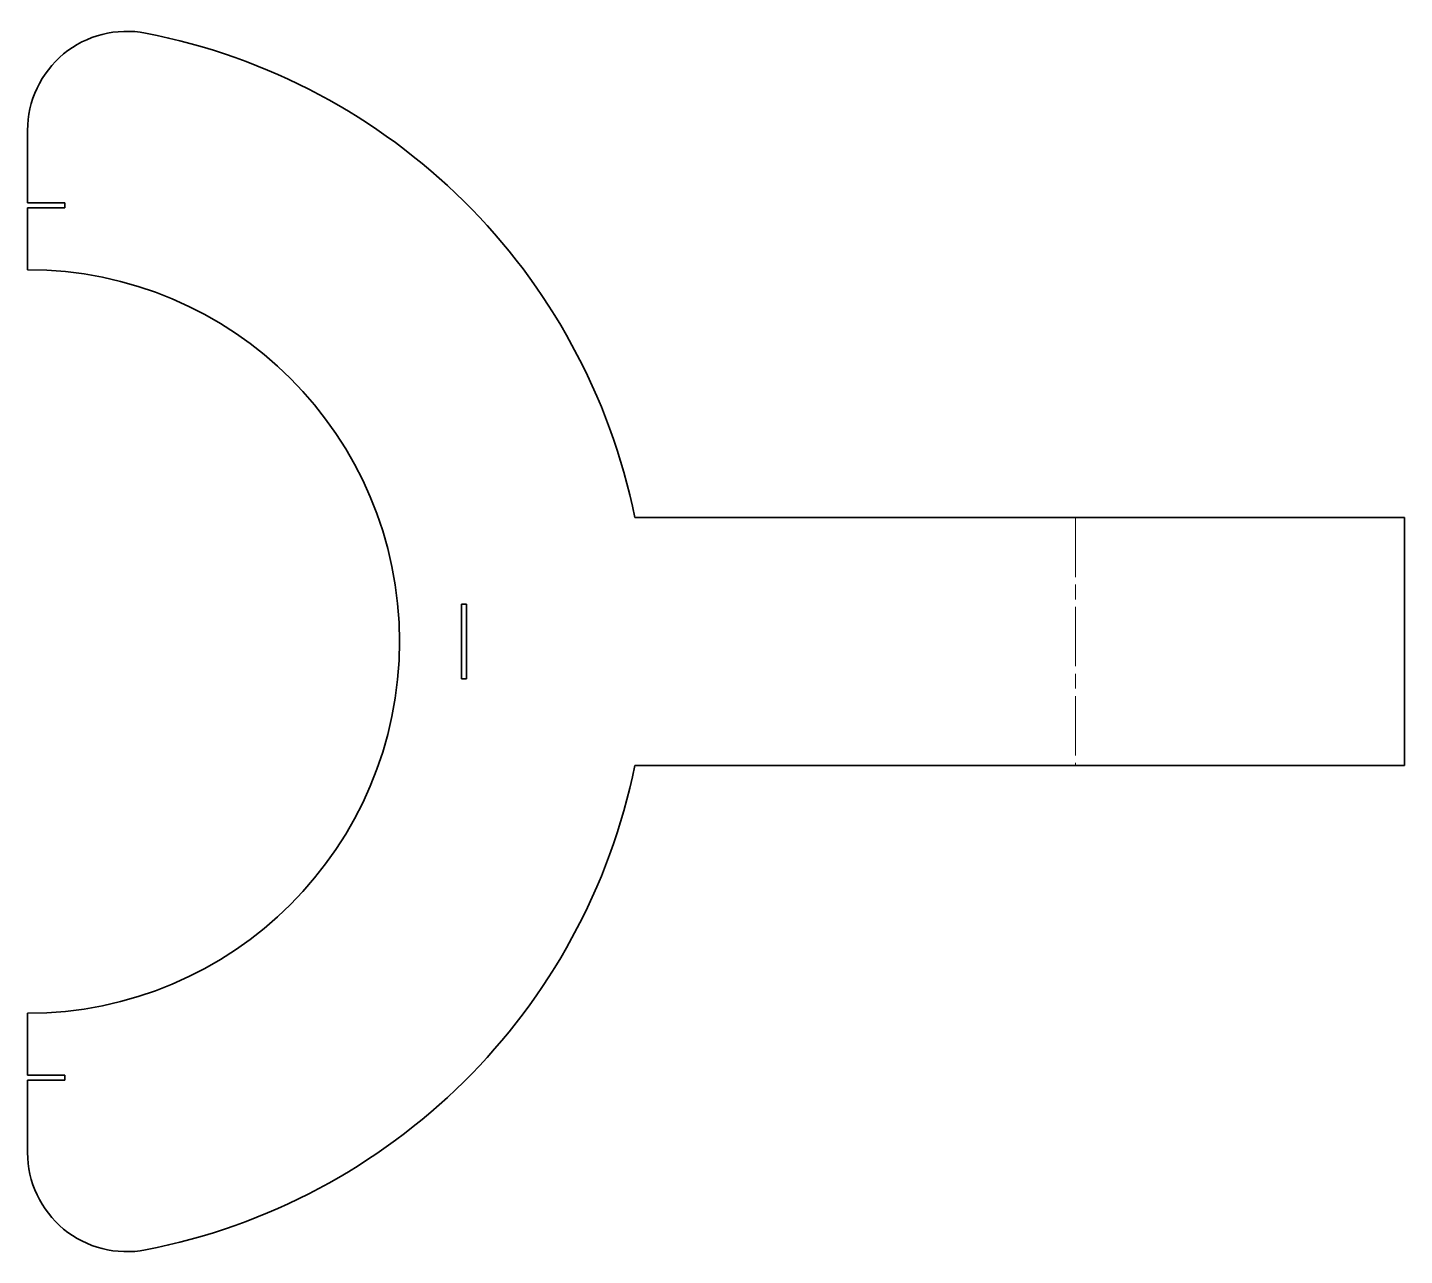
# Model space of a CAD drawing. Header units: inches. Extents: x 0 to 55.5, y -0.2 to 49.4.
import ezdxf

# ---------------------------------------------------------------- set-up
doc = ezdxf.new("R2010")
doc.units = ezdxf.units.IN
doc.header["$MEASUREMENT"] = 0
doc.linetypes.add('Chain', pattern=[13.68, 9.12, -1.14, 2.28, -1.14])
doc.layers.add('SIMUMAK Bend Centerline (ISO)', color=7, linetype='Chain', lineweight=9)
doc.layers.add('SIMUMAK Visible (ISO)', color=7, linetype='Continuous', lineweight=35)

# ---------------------------------------------------------------- blocks, each defined once
blk = doc.blocks.new('CD-IND-30-RETORNO-02_Sheet_2_CD-IND-30-RETORNO-02 (desplegada)')
at = {"layer": 'SIMUMAK Bend Centerline (ISO)', "ltscale": 0.263158}
blk.add_line((14.5, 5), (14.5, -5), dxfattribs=at)
at = {"layer": 'SIMUMAK Visible (ISO)'}
for p, q in [((-27.762, 17.7), (-27.762, 20.616)), ((-27.762, 17.7), (-26.262, 17.7)), ((-27.762, 15), (-27.762, 17.5)), ((-26.262, 17.5), (-27.762, 17.5)), ((-26.262, 17.7), (-26.262, 17.5)), ((27.762, 5), (-3.267, 5)), ((27.762, -5), (27.762, 5)), ((-10.262, 1.5), (-10.062, 1.5)), ((-10.262, -1.5), (-10.262, 1.5)), ((-10.062, 1.5), (-10.062, -1.5)), ((-10.062, -1.5), (-10.262, -1.5)), ((27.762, -5), (-3.267, -5)), ((-27.762, -17.5), (-27.762, -15)), ((-27.762, -17.5), (-26.262, -17.5)), ((-27.762, -20.616), (-27.762, -17.7)), ((-26.262, -17.7), (-27.762, -17.7)), ((-26.262, -17.5), (-26.262, -17.7))]:
    blk.add_line(p, q, dxfattribs=at)
at = {"layer": 'SIMUMAK Visible (ISO)', "extrusion": (0, 0, -1)}
for centre, radius, start, end in [((23.762, 20.616), 4, 0, 100.9806), ((27.762, 0), 25, 100.9806, 168.463), ((27.762, 0), 25, 191.537, 259.0194), ((23.762, -20.616), 4, 259.0194, 360)]:
    blk.add_arc(centre, radius, start, end, dxfattribs=at)
at = {"layer": 'SIMUMAK Visible (ISO)'}
blk.add_arc((-27.762, 0), 15, 270, 90, dxfattribs=at)

msp = doc.modelspace()

# ---------------------------------------------------------------- block references
msp.add_blockref('CD-IND-30-RETORNO-02_Sheet_2_CD-IND-30-RETORNO-02 (desplegada)', (27.762, 24.595))

doc.saveas('drawing.dxf')
